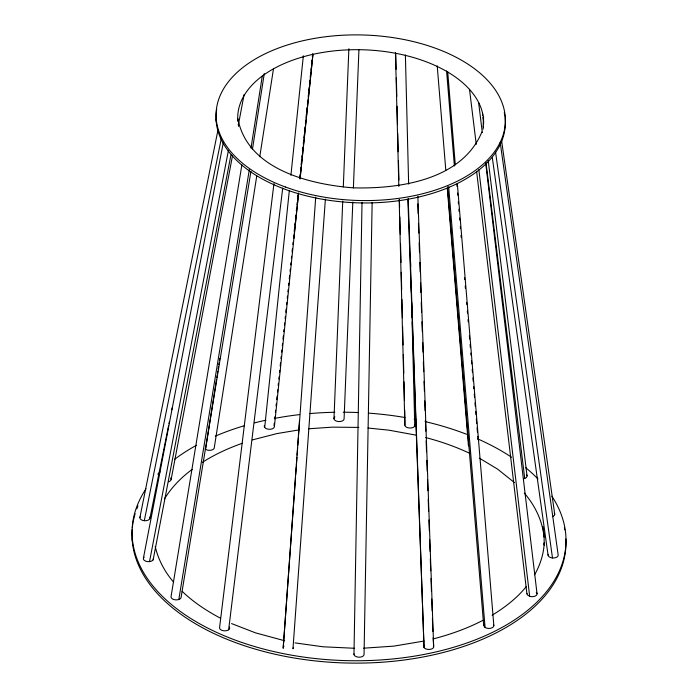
<?xml version="1.0" encoding="UTF-8"?>
<svg xmlns="http://www.w3.org/2000/svg" width="698" height="698" viewBox="0 0 698 698"><rect width="100%" height="100%" fill="white"/><g stroke="black" fill="none" stroke-linecap="round" stroke-linejoin="round"><path stroke-width="1.05" d="M536.291 592.332A5.061 2.897 1.6 0 1 535.698 595.813A5.061 2.897 1.6 0 1 529.669 596.31L527.383 594.897L526.929 593.492M372.147 202.368L364.051 654.733A5.061 2.897 1.6 0 1 358.851 657.184A5.061 2.897 1.6 0 1 353.973 654.34L362.026 202.455M132.245 540.81L132.306 538.437M216.179 121.417L216.249 119.044M483.478 118.992L483.54 116.618L483.103 126.888M505.212 116.426L505.151 118.8A144.695 82.783 1.6 0 1 357.123 202.821A144.695 82.783 1.6 0 1 216.694 109.342M544.196 545.251L544.091 534.712L542.878 526.554M544.213 544.457L544.257 542.878C543.681 554.116 540.156 565.022 534.607 574.777M352.813 202.071L344.07 419.097A5.061 2.897 1.6 0 1 338.862 421.557A5.061 2.897 1.6 0 1 333.984 418.704L342.735 201.076M343.311 186.924L348.869 48.729M353.38 187.928L358.938 49.724M333.984 418.704L334.01 418.224A5.061 2.897 1.6 0 1 334.9 416.915M353.973 654.34L353.999 653.851M299.503 420.458L283.179 648.294L294.242 495.187M294.32 494.097L295.568 476.76M295.725 474.596L296.275 467.014M296.423 464.842L296.973 457.26M297.13 455.096L297.68 447.505M297.837 445.341L298.378 437.759M298.535 435.587L315.714 197.22M325.39 199.113L292.977 648.774L293.204 647.779M468.69 445.909A5.061 2.897 1.6 0 1 468.402 445.071L468.454 444.486M298.543 193.974L274.419 426.356M300.114 178.801L312.948 54.226L300.009 178.793M274.253 423.215L274.035 425.37A5.061 2.897 1.6 0 1 271.321 429.113A5.061 2.897 1.6 0 1 264.699 427.438L289.338 190.449M290.909 175.364L303.351 55.796M274.707 418.905L274.925 416.75M275.378 412.439L275.597 410.284M276.05 405.974L276.268 403.819M276.722 399.518L277.054 396.281M277.507 391.971L277.725 389.816M278.179 385.514L278.397 383.359M278.851 379.049L279.069 376.894M279.523 372.584L279.741 370.429M280.195 366.118L280.526 362.89M280.98 358.58L281.198 356.425M281.652 352.115L281.87 349.96M282.324 345.65L282.542 343.495M282.995 339.193L283.327 335.956M283.781 331.646L283.999 329.491M284.452 325.189L284.671 323.034M285.124 318.724L285.342 316.569M285.796 312.259L286.128 309.031M286.581 304.721L286.799 302.566M287.253 298.255L287.471 296.1M287.925 291.79L288.143 289.635M288.597 285.325L288.824 283.17M289.269 278.868L289.6 275.631M290.054 271.321L290.272 269.166M290.726 264.865L290.944 262.71M291.398 258.4L291.624 256.245M292.069 251.934L292.401 248.706M292.855 244.396L293.073 242.241M293.526 237.931L293.745 235.776M294.198 231.466L294.425 229.31M294.87 225L295.097 222.845M295.655 217.462L295.873 215.307M296.327 210.997L296.554 208.842M296.999 204.54L297.226 202.385M297.671 198.075L298.002 194.838M299.8 177.606L300.131 174.378M300.472 171.141L300.803 167.913M301.143 164.676L301.588 160.366M301.929 157.137L302.155 154.982M302.6 150.672L302.932 147.444M303.272 144.216L303.604 140.979M303.944 137.75L304.284 134.513M304.729 130.203L305.061 126.975M305.401 123.747L305.733 120.51M306.073 117.281L306.413 114.044M306.745 110.816L307.085 107.588M307.417 104.351L307.757 101.123M308.202 96.813L308.533 93.584M308.874 90.347L309.214 87.119M309.546 83.882L309.886 80.654M310.217 77.426L310.662 73.115M311.003 69.879L311.229 67.732M311.674 63.422L312.015 60.185M312.346 56.957L312.687 53.72M293.814 238.376L298.561 192.962M273.956 183.548L219.6 627.389A5.061 2.897 1.6 0 0 222.243 630.442A5.061 2.897 1.6 0 0 228.071 630.102L228.639 629.753A5.061 2.897 1.6 0 0 229.38 627.04M228.639 629.753L282.725 188.094M250.992 148.124L262.265 76.126M256.733 176.079L214.338 447.278A5.061 2.897 1.6 0 1 211.337 450.114A5.061 2.897 1.6 0 1 205.578 449.32L216.45 379.729M216.781 377.592L217.122 375.445M217.453 373.308L217.785 371.17M218.125 369.024L218.457 366.886M218.788 364.74L219.128 362.602M219.46 360.465L219.791 358.318M252.406 149.555L264.28 73.543M259.761 156.701L273.546 68.421M241.892 164.841L171.01 596.877A5.061 2.897 1.6 0 0 178.069 599.695L178.819 599.486A5.061 2.897 1.6 0 0 181.14 597.113L250.948 171.333M178.819 599.486L249.343 169.579M171.132 479.456L232.539 155.541M238.437 124.471L244.126 94.466M143.413 558.182L223.325 142.418M149.529 561.62L228.429 150.349M230.933 154.956L153.15 559.866M139.914 517.393L218.038 129.697M144.303 520.717L221.283 138.57M149.887 518.544L168.55 425.824M168.977 423.695L169.405 421.566M171.76 409.839L172.197 407.711M414.891 424.663A5.061 2.897 1.6 0 1 414.76 426.077L414.438 426.522A5.061 2.897 1.6 0 1 409.229 427.987A5.061 2.897 1.6 0 1 404.953 425.597L404.727 410.075M481.899 131.957C461.893 180.163 399.265 189.053 353.232 187.849C309.528 184.394 247.485 169.317 237.922 118.843L237.852 121.216A122.988 70.367 1.6 0 1 359.182 49.698A122.988 70.367 1.6 0 1 483.583 124.139M164.492 498.869C171.586 487.265 181.323 477.415 192.22 469.353M526.397 586.416C517.009 598.16 504.89 607.452 492.099 615.217M283.309 646.871L283.999 646.078M202.49 462.277C214.897 454.337 228.412 448.186 242.276 443.282M482.937 620.304C467.468 628.409 450.908 634.238 434.051 638.714M523.98 478.662L524.73 478.444A5.061 2.897 1.6 0 0 526.597 474.849M252.31 439.923L277.01 433.571L298.919 429.924M424 641.052L393.794 646.13L363.606 648.189M308.516 428.79L332.361 427.15L358.833 427.42M354.444 648.276L322.93 646.776L295.036 642.893M367.968 428.022L389.126 430.204L416.523 435.229M500.187 142.296L558.191 555.058A5.061 2.897 1.6 0 1 552.493 557.964L551.664 557.85A5.061 2.897 1.6 0 1 548.174 554.404M284.61 640.738L255.52 632.859L231.553 623.567M425.658 437.55C440.918 441.529 455.899 446.755 470.138 453.543M479.404 458.167L497.552 469.1L514.417 482.571M220.481 618.21C206.669 610.881 193.416 602.226 182.152 591.311M493.469 624.535A5.061 2.897 1.6 0 1 491.479 628.034A5.061 2.897 1.6 0 1 485.058 627.432L483.714 625.582L447.488 186.898M205.055 448.927L205.578 449.32M524.311 493.102C534.956 505.422 542.486 520.752 544.021 537.085M173.689 582.228C164.815 571.967 158.202 559.665 155.192 546.403M407.85 199.541L424.035 647.587A5.061 2.897 1.6 0 0 430.265 649.341A5.061 2.897 1.6 0 0 433.633 645.982L433.1 637.937M264.699 427.438L264.429 426.967A5.061 2.897 1.6 0 1 264.481 425.553M501.461 139.713L554.718 514.138M495.571 152.208L552.493 557.964M492.352 157.931L548.07 555.146M527.051 475.914L488.234 160.61M478.61 102.449L482.301 132.533M485.991 162.608L524.73 478.444M469.501 89.309L476.254 144.399M482.484 113.12L482.746 115.283M483.007 117.439L483.4 120.675M485.712 163.157L537.041 593.728M478.845 169.64L529.669 596.31M476.621 171.429L526.929 593.815M457.321 183.487L493.826 625.487M464.493 277.429L464.676 279.593M465.217 286.075L465.4 288.239M466.578 302.295L466.753 304.45M467.302 310.942L467.477 313.105M468.026 319.588L468.201 321.752M469.379 335.799L469.649 339.045M470.103 344.454L470.373 347.691M470.827 353.101L471.01 355.265M471.464 360.665L471.735 363.911M472.188 369.312L472.459 372.558M472.904 377.958L473.183 381.204M473.628 386.613L473.811 388.769M474.265 394.178L474.535 397.415M474.989 402.825L475.259 406.07M475.713 411.471L475.984 414.717M476.341 419.036L476.708 423.363M477.066 427.691L477.432 432.01M477.79 436.337L478.06 439.574M446.58 70.917L454.398 165.984M448.648 186.584L485.058 627.432M437.227 65.926L445.804 170.216M447.322 188.687L468.402 445.071M447.723 71.807L455.288 164.894M456.876 184.377L457.05 186.541M457.574 193.032L457.757 195.196M458.281 201.696L458.455 203.86M458.9 209.269L459.075 211.433M459.598 217.933L459.773 220.097M460.305 226.588L460.479 228.752M461.012 235.243L461.186 237.416M417.849 196.225L433.633 645.982M417.77 203.868L418.111 213.614M418.451 223.36L418.8 233.097M419.14 242.843L419.489 252.58M419.83 262.326L420.179 272.072M420.562 282.891L420.903 292.637M421.243 302.374L421.592 312.119M421.932 321.857L422.281 331.602M422.665 342.43L423.005 352.167M423.354 361.913L423.695 371.65M424.035 381.396L424.384 391.142M424.724 400.879L425.073 410.625M425.414 420.362L425.797 431.19M426.146 440.935L426.522 451.754M426.827 460.418L427.211 471.237M427.516 479.901L427.9 490.72M428.206 499.384L428.624 511.294M428.938 519.949L429.314 530.777M429.619 539.432L430.047 551.341M430.308 558.915L430.736 570.824M430.998 578.406L431.46 591.389M431.73 598.971L432.149 610.881M432.411 618.454L432.873 631.446M408.164 198.363L424.035 647.587M405.39 54.924L408.644 184.071M410.616 262.204L410.729 266.549M411.113 281.739L411.384 292.593M411.637 302.356L412.021 317.555M412.125 321.891L414.76 426.077M395.714 53.031L396.124 69.303M396.342 77.984L396.813 96.437M397.057 106.201L397.52 124.654M397.738 133.335L398.209 151.789M398.427 160.47L398.924 180.005M399.413 199.532L399.605 207.132M399.849 216.904L400.294 234.266M400.539 244.03L401.001 262.483M401.245 272.246L401.69 289.609M401.935 299.381L402.397 317.826M402.615 326.507L403.086 344.96M403.331 354.724L403.802 373.177M404.02 381.858L404.482 400.303M395.469 52.935L398.837 186.418M399.169 199.445L404.866 425.178M551.891 496.208A217.043 124.174 1.6 0 1 349.27 660.692A217.043 124.174 1.6 0 1 146.004 488.844M157.792 474.204A217.043 124.174 1.6 0 1 160.086 471.857M174.413 459.467A217.043 124.174 1.6 0 1 196.557 445.237M215.316 436.145A217.043 124.174 1.6 0 1 244.509 425.667M254.569 422.883A217.043 124.174 1.6 0 1 265.929 420.179M274.366 418.451A217.043 124.174 1.6 0 1 299.302 414.638M309.642 413.591A217.043 124.174 1.6 0 1 334.796 412.265M343.25 412.204A217.043 124.174 1.6 0 1 358.039 412.544M368.579 413.137A217.043 124.174 1.6 0 1 404.962 417.517M414.089 419.201A217.043 124.174 1.6 0 1 416.104 419.611M425.152 421.592A217.043 124.174 1.6 0 1 466.561 434.269M477.606 438.841A217.043 124.174 1.6 0 1 511.529 457.216M525.655 467.643A217.043 124.174 1.6 0 1 538.027 479.011M153.42 558.461A5.061 2.897 1.6 0 1 147.348 561.585A5.061 2.897 1.6 0 1 144.12 557.144M149.791 517.122A5.061 2.897 1.6 0 1 144.346 520.717A5.061 2.897 1.6 0 1 140.542 516.328M170.678 478.051A5.061 2.897 1.6 0 1 168.584 481.751M423.642 646.592A5.061 2.897 1.6 0 1 423.817 645.694M483.714 625.582A5.061 2.897 1.6 0 1 484.133 624.282M554.273 513.074A5.061 2.897 1.6 0 1 552.388 516.677M565.834 538.9A217.043 124.174 1.6 0 1 348.066 663.039A217.043 124.174 1.6 0 1 132.166 529.721M132.332 527.714A217.043 124.174 1.6 0 1 133.013 522.697M133.196 521.703A217.043 124.174 1.6 0 1 135.133 513.745M136.808 508.825A217.043 124.174 1.6 0 1 137.977 505.902M564.342 527.819A217.043 124.174 1.6 0 1 564.743 529.834M504.253 112.753A144.695 82.783 1.6 0 1 504.794 115.772M483.444 126.19A122.988 70.367 1.6 0 1 483.033 129.261M238.611 126.355A122.988 70.367 1.6 0 1 238.227 124.305M285.36 186.994A144.695 82.783 1.6 0 0 505.343 122.473A144.695 82.783 1.6 0 0 291.485 43.73A144.695 82.783 1.6 0 0 285.36 186.994"/></g></svg>
